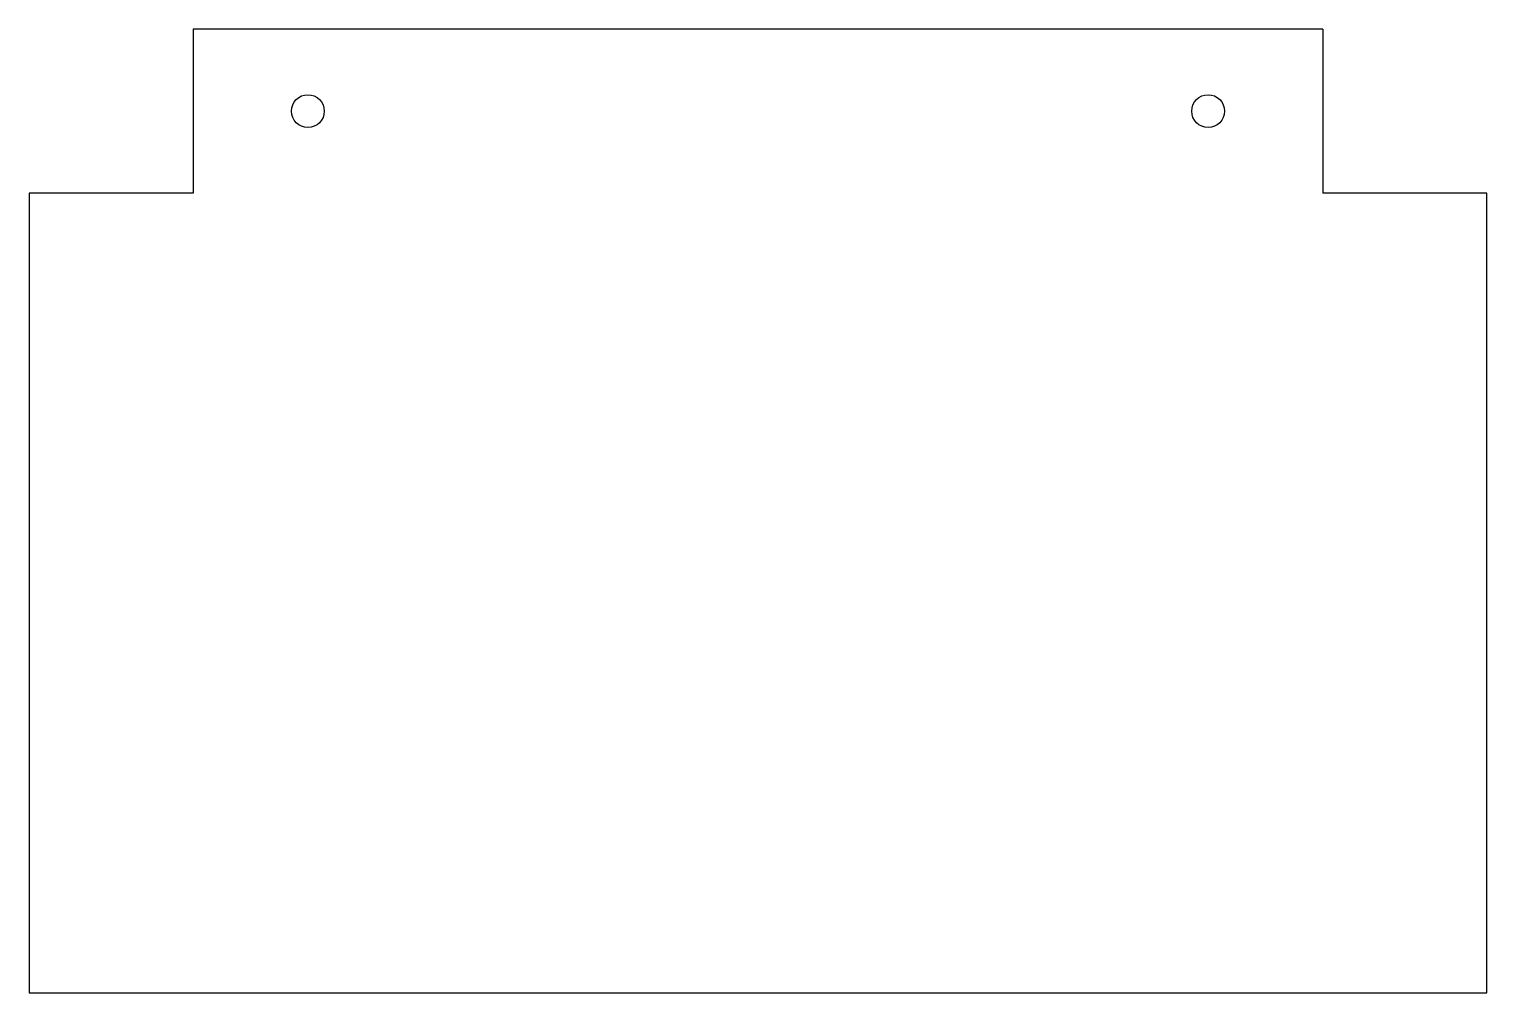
# Model space of a CAD drawing. Extents: x -89 to 89, y -121 to -3.
import ezdxf

# ---------------------------------------------------------------- set-up
doc = ezdxf.new("R2010")
doc.units = 0
doc.layers.add('VISIBLE', color=7, linetype='CONTINUOUS')

msp = doc.modelspace()

# ---------------------------------------------------------------- linework, layer by layer
at = {"layer": 'VISIBLE'}
for p, q in [((68.9, -3), (-68.9, -3)), ((-68.9, -3), (-68.9, -23)), ((68.9, -3), (68.9, -23)), ((-68.9, -23), (-88.9, -23)), ((-88.9, -23), (-88.9, -120.6)), ((88.9, -23), (68.9, -23)), ((88.9, -120.6), (88.9, -23)), ((-88.9, -120.6), (88.9, -120.6))]:
    msp.add_line(p, q, dxfattribs=at)
for centre in [(-54.9, -13), (54.9, -13)]:
    msp.add_circle(centre, 2, dxfattribs=at)

doc.saveas('drawing.dxf')
